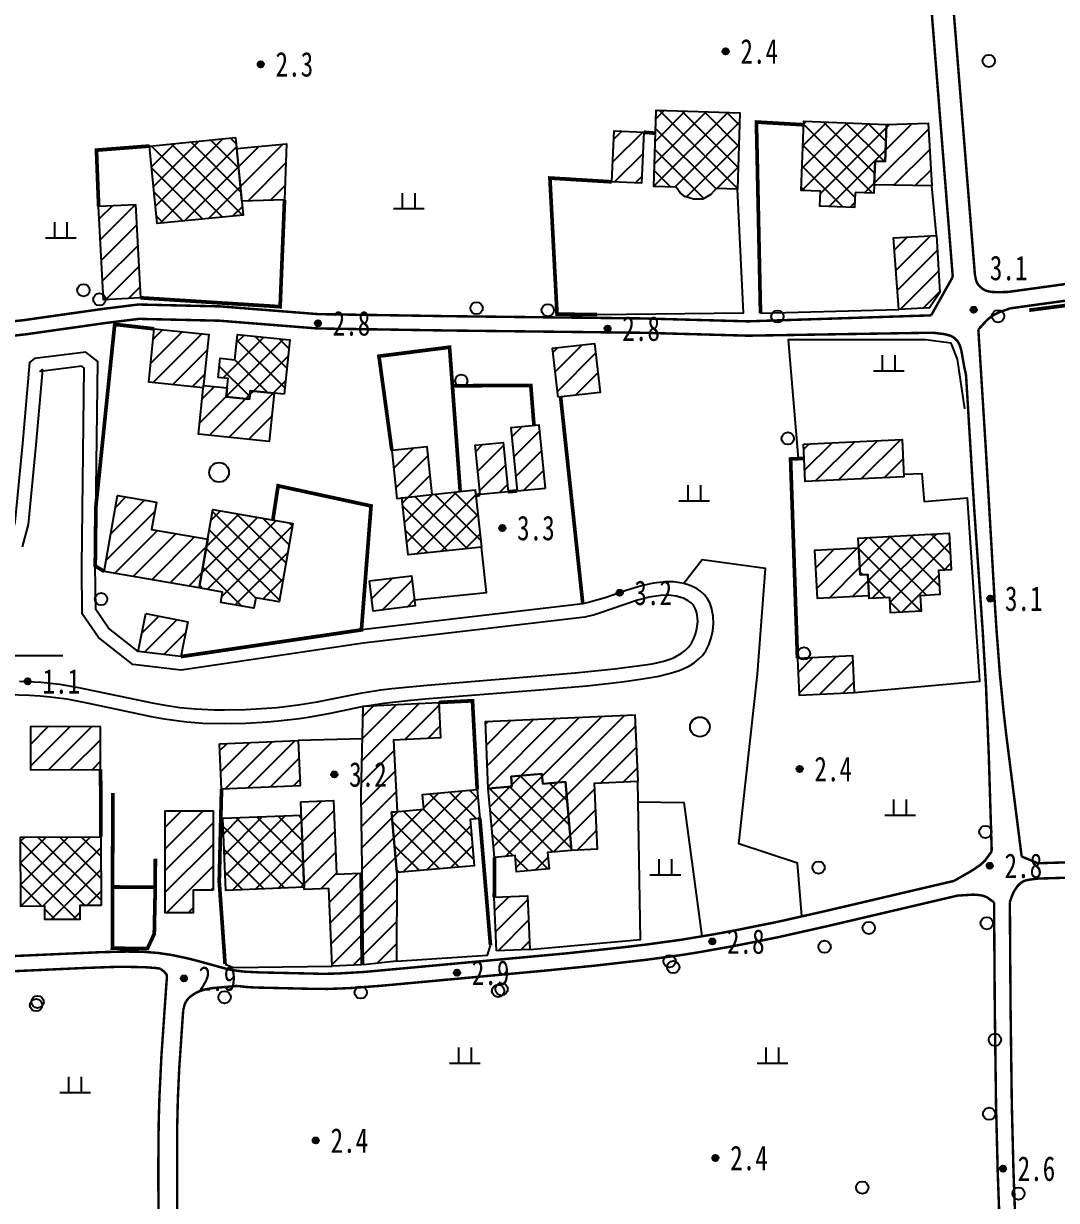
# Model space of a CAD drawing. Header units: metres. Extents: x 494039 to 619385, y 3351420 to 3402703.
# Drawn here: x 590215.4 to 590383.4, y 3392643.5 to 3392834.9 of the extents above; entities that cross this region are included whole.
import ezdxf
from ezdxf.enums import TextEntityAlignment as Align

# ---------------------------------------------------------------- set-up
doc = ezdxf.new("R2010")
doc.units = ezdxf.units.M
for name, pattern in [('2430', [0]), ('2450', [0]), ('8521', [0]), ('9610', [0])]:
    doc.linetypes.add(name, pattern=pattern)
for name, color, linetype in [('210100', 130, 'Continuous'), ('220200', 130, 'Continuous'), ('261301', 141, 'Continuous'), ('310300', 8, 'Continuous'), ('310500', 8, 'Continuous'), ('380201', 8, '2430'), ('380202', 8, '2450'), ('420500', 8, 'Continuous'), ('510301', 8, 'Continuous'), ('720100', 8, 'Continuous'), ('760201', 8, '8521'), ('810100', 8, '9610'), ('810302', 8, 'Continuous'), ('810501', 8, 'Continuous')]:
    doc.layers.add(name, color=color, linetype=linetype)
pattern_1 = [(45, (0, 0), (-1.767766953, 1.767766953), []), (135, (0, 0), (-1.767766953, -1.767766953), [])]
pattern_2 = [(45, (0, 0), (-1.767766953, 1.767766953), [])]

# ---------------------------------------------------------------- blocks, each defined once
blk = doc.blocks.new('gc170')
at = {"linetype": 'Continuous'}
blk.add_circle((0, 0), 0.5, dxfattribs=at)
blk = doc.blocks.new('gu')
at = {"flags": 128}
for points in [[(3.75, 0), (-3.75, 0)], [(2.711, -0.6), (3.75, 0), (3.75, 0), (2.711, 0.6)]]:
    blk.add_lwpolyline(points, dxfattribs=at)
blk = doc.blocks.new('p_point')
for radius in [0.25, 0.2, 0.15, 0.1, 0.05]:
    blk.add_circle((0, 0), radius)
blk.add_point((0, 0))
blk = doc.blocks.new('vm')
at = {"linetype": 'Continuous'}
for p, q in [((-0.5, 0), (-0.5, 1.3)), ((0.5, 1.3), (0.5, 0)), ((1.25, 0), (-1.25, 0))]:
    blk.add_line(p, q, dxfattribs=at)
blk = doc.blocks.new('v1')
blk.add_circle((0, 0), 0.8)
blk = doc.blocks.new('1-3&1-4')
at = {"layer": '310300', "linetype": 'Continuous'}
h = blk.add_hatch(dxfattribs=at)
h.set_pattern_fill('ANSI31', color=8, scale=20, style=0)
h.set_pattern_definition(pattern_2)
h.paths.add_polyline_path([(590355.7923, 3392818.4621), (590362.5471, 3392818.6581), (590363.1663, 3392808.4355), (590353.7932, 3392808.6257), (590353.9389, 3392812.4606), (590355.5619, 3392812.3989)])
h = blk.add_hatch(dxfattribs=at)
h.set_pattern_fill('ANSI31', color=8, scale=20, style=0)
h.set_pattern_definition(pattern_2)
h.paths.add_polyline_path([(590311.1096, 3392809.1115), (590311.4756, 3392817.3968), (590316.3254, 3392817.1826), (590315.9594, 3392808.8973)])
h = blk.add_hatch(dxfattribs=at)
h.set_pattern_fill('ANSI31', color=8, scale=20, style=0)
h.set_pattern_definition(pattern_2)
h.paths.add_polyline_path([(590250.1134, 3392814.5118), (590258.2031, 3392815.3044), (590257.887, 3392806.1771), (590250.9516, 3392805.956)])
h = blk.add_hatch(dxfattribs=at)
h.set_pattern_fill('ANSI31', color=8, scale=20, style=0)
h.set_pattern_definition(pattern_2)
h.paths.add_polyline_path([(590233.6466, 3392805.4503), (590234.4622, 3392790.2527), (590228.4745, 3392789.9314), (590227.6589, 3392805.1289)])
h = blk.add_hatch(dxfattribs=at)
h.set_pattern_fill('ANSI31', color=8, scale=20, style=0)
h.set_pattern_definition(pattern_2)
h.paths.add_polyline_path([(590363.9007, 3392800.4096), (590364.4643, 3392791.1256), (590362.7553, 3392788.6154), (590357.7774, 3392788.3789), (590356.9, 3392800.0245)])
h = blk.add_hatch(dxfattribs=at)
h.set_pattern_fill('ANSI31', color=8, scale=20, style=0)
h.set_pattern_definition(pattern_2)
h.paths.add_polyline_path([(590244.6761, 3392775.6369), (590235.799, 3392776.5521), (590236.6917, 3392785.211), (590245.5688, 3392784.2958)])
h = blk.add_hatch(dxfattribs=at)
h.set_pattern_fill('ANSI31', color=8, scale=20, style=0)
h.set_pattern_definition(pattern_2)
h.paths.add_polyline_path([(590302.3654, 3392774.1064), (590301.4676, 3392782.0444), (590308.3002, 3392782.8172), (590309.1979, 3392774.8791)])
h = blk.add_hatch(dxfattribs=at)
h.set_pattern_fill('ANSI31', color=8, scale=20, style=0)
h.set_pattern_definition(pattern_2)
h.paths.add_polyline_path([(590252.1748, 3392773.7479), (590252.321, 3392775.1481), (590256.2127, 3392774.7419), (590255.3901, 3392766.861), (590243.8855, 3392768.0619), (590244.7143, 3392776.0027), (590248.5556, 3392775.6017), (590248.4032, 3392774.1415)])
h = blk.add_hatch(dxfattribs=at)
h.set_pattern_fill('ANSI31', color=8, scale=20, style=0)
h.set_pattern_definition(pattern_2)
h.paths.add_polyline_path([(590300.3481, 3392759.3229), (590299.3175, 3392769.5582), (590294.7107, 3392769.0943), (590295.7413, 3392758.859)])
h = blk.add_hatch(dxfattribs=at)
h.set_pattern_fill('ANSI31', color=8, scale=20, style=0)
h.set_pattern_definition(pattern_2)
h.paths.add_polyline_path([(590342.266, 3392766.4635), (590358.327, 3392767.2394), (590358.6208, 3392761.1592), (590342.5598, 3392760.3833)])
h = blk.add_hatch(dxfattribs=at)
h.set_pattern_fill('ANSI31', color=8, scale=20, style=0)
h.set_pattern_definition(pattern_2)
h.paths.add_polyline_path([(590281.9095, 3392758.265), (590281.0986, 3392766.0134), (590275.35, 3392765.4118), (590276.163, 3392757.6434)])
h = blk.add_hatch(dxfattribs=at)
h.set_pattern_fill('ANSI31', color=8, scale=20, style=0)
h.set_pattern_definition(pattern_2)
h.paths.add_polyline_path([(590289.6842, 3392758.2492), (590288.8749, 3392766.2866), (590293.4261, 3392766.7448), (590294.2353, 3392758.7074)])
h = blk.add_hatch(dxfattribs=at)
h.set_pattern_fill('ANSI31', color=8, scale=20, style=0)
h.set_pattern_definition(pattern_2)
h.paths.add_polyline_path([(590228.5599, 3392745.7651), (590230.7139, 3392758.1286), (590237.0531, 3392757.0242), (590236.2798, 3392752.5855), (590245.4117, 3392750.9945), (590244.031, 3392743.0697)])
h = blk.add_hatch(dxfattribs=at)
h.set_pattern_fill('ANSI31', color=8, scale=20, style=0)
h.set_pattern_definition(pattern_2)
h.paths.add_polyline_path([(590352.9371, 3392741.786), (590344.5585, 3392741.334), (590344.1345, 3392749.1918), (590351.2523, 3392749.5759), (590351.4883, 3392745.2017), (590352.7491, 3392745.2697)])
h = blk.add_hatch(dxfattribs=at)
h.set_pattern_fill('ANSI31', color=8, scale=20, style=0)
h.set_pattern_definition(pattern_2)
h.paths.add_polyline_path([(590271.6877, 3392744.2128), (590278.5377, 3392745.0644), (590279.15, 3392740.1388), (590272.3, 3392739.2873)])
h = blk.add_hatch(dxfattribs=at)
h.set_pattern_fill('ANSI31', color=8, scale=20, style=0)
h.set_pattern_definition(pattern_2)
h.paths.add_polyline_path([(590235.3247, 3392738.9202), (590242.1555, 3392737.5604), (590241.0312, 3392731.9126), (590234.0976, 3392732.7561)])
h = blk.add_hatch(dxfattribs=at)
h.set_pattern_fill('ANSI31', color=8, scale=20, style=0)
h.set_pattern_definition(pattern_2)
h.paths.add_polyline_path([(590341.3071, 3392731.6285), (590341.5728, 3392725.665), (590350.5813, 3392726.0663), (590350.3156, 3392732.0298)])
h = blk.add_hatch(dxfattribs=at)
h.set_pattern_fill('ANSI31', color=8, scale=20, style=0)
h.set_pattern_definition(pattern_2)
h.paths.add_polyline_path([(590276.1694, 3392696.7779), (590276.0743, 3392682.3605), (590270.7488, 3392681.7747), (590270.3319, 3392709.4311), (590270.6748, 3392723.8277), (590282.9651, 3392724.4548), (590283.2584, 3392718.7047), (590275.6286, 3392718.3155), (590276.2216, 3392706.6925), (590275.2825, 3392706.6078)])
h = blk.add_hatch(dxfattribs=at)
h.set_pattern_fill('ANSI31', color=8, scale=20, style=0)
h.set_pattern_definition(pattern_2)
h.paths.add_polyline_path([(590291.0288, 3392710.4614), (590290.5482, 3392721.3686), (590314.8561, 3392722.4396), (590315.3341, 3392711.5919), (590308.2519, 3392711.2798), (590308.723, 3392700.5885), (590304.5628, 3392700.4052), (590303.5583, 3392711.5389), (590299.8865, 3392711.2076), (590299.7393, 3392712.8396), (590294.7319, 3392712.3878), (590294.8744, 3392710.8084)])
h = blk.add_hatch(dxfattribs=at)
h.set_pattern_fill('ANSI31', color=8, scale=20, style=0)
h.set_pattern_definition(pattern_2)
h.paths.add_polyline_path([(590227.9441, 3392720.5583), (590216.561, 3392720.5037), (590216.5947, 3392713.4989), (590227.9777, 3392713.5536)])
h = blk.add_hatch(dxfattribs=at)
h.set_pattern_fill('ANSI31', color=8, scale=20, style=0)
h.set_pattern_definition(pattern_2)
h.paths.add_polyline_path([(590247.3398, 3392717.7377), (590260.1054, 3392718.262), (590260.4077, 3392710.9041), (590247.642, 3392710.3798)])
h = blk.add_hatch(dxfattribs=at)
h.set_pattern_fill('ANSI31', color=8, scale=20, style=0)
h.set_pattern_definition(pattern_2)
h.paths.add_polyline_path([(590260.5149, 3392708.2944), (590265.8389, 3392708.513), (590266.3312, 3392696.5275), (590270.1731, 3392696.6853), (590270.372, 3392681.7768), (590265.616, 3392681.5815), (590265.0977, 3392694.2004), (590261.1005, 3392694.0363)])
h = blk.add_hatch(dxfattribs=at)
h.set_pattern_fill('ANSI31', color=8, scale=20, style=0)
h.set_pattern_definition(pattern_2)
h.paths.add_polyline_path([(590246.2673, 3392693.9199), (590243.0493, 3392693.9198), (590243.0494, 3392690.2525), (590238.4875, 3392690.2523), (590238.487, 3392706.8086), (590246.2668, 3392706.8089)])
h = blk.add_hatch(dxfattribs=at)
h.set_pattern_fill('ANSI31', color=8, scale=20, style=0)
h.set_pattern_definition(pattern_2)
h.paths.add_polyline_path([(590292.3743, 3392684.0785), (590292.0084, 3392692.7668), (590297.4095, 3392692.9943), (590297.7755, 3392684.3061)])
at = {"layer": '310500', "linetype": 'Continuous'}
h = blk.add_hatch(dxfattribs=at)
h.set_pattern_fill('ANSI37', color=8, scale=20, style=0)
h.set_pattern_definition(pattern_1)
h.paths.add_polyline_path([(590331.5426, 3392807.9404), (590328.0797, 3392808.0522), (590327.1943, 3392807.0578), (590325.9316, 3392806.2892), (590324.4134, 3392806.2707), (590322.9982, 3392806.7363), (590322.2422, 3392807.2987), (590321.5917, 3392808.2616), (590317.9421, 3392808.3794), (590318.3426, 3392820.7868), (590331.9431, 3392820.3478)])
h = blk.add_hatch(dxfattribs=at)
h.set_pattern_fill('ANSI37', color=8, scale=20, style=0)
h.set_pattern_definition(pattern_1)
h.paths.add_polyline_path([(590350.6664, 3392807.3666), (590350.5749, 3392804.9564), (590344.9454, 3392805.1703), (590345.037, 3392807.5805), (590341.9011, 3392807.6996), (590342.3295, 3392818.9737), (590355.7923, 3392818.4621), (590355.5619, 3392812.3989), (590353.9389, 3392812.4606), (590353.7409, 3392807.2498)])
h = blk.add_hatch(dxfattribs=at)
h.set_pattern_fill('ANSI37', color=8, scale=20, style=0)
h.set_pattern_definition(pattern_1)
h.paths.add_polyline_path([(590249.9379, 3392816.3037), (590251.1732, 3392803.6946), (590237.1831, 3392802.3241), (590235.9478, 3392814.9332)])
h = blk.add_hatch(dxfattribs=at)
h.set_pattern_fill('ANSI37', color=8, scale=20, style=0)
h.set_pattern_definition(pattern_1)
h.paths.add_polyline_path([(590257.8123, 3392774.575), (590252.321, 3392775.1481), (590252.1748, 3392773.7479), (590248.4032, 3392774.1415), (590248.7167, 3392777.1446), (590247.08, 3392777.3155), (590247.4065, 3392780.4439), (590249.8055, 3392780.1935), (590250.2326, 3392784.2852), (590258.7332, 3392783.3979)])
h = blk.add_hatch(dxfattribs=at)
h.set_pattern_fill('ANSI37', color=8, scale=20, style=0)
h.set_pattern_definition(pattern_1)
h.paths.add_polyline_path([(590289.9133, 3392749.7323), (590277.9978, 3392748.4364), (590276.9871, 3392757.7297), (590288.9026, 3392759.0255)])
h = blk.add_hatch(dxfattribs=at)
h.set_pattern_fill('ANSI37', color=8, scale=20, style=0)
h.set_pattern_definition(pattern_1)
h.paths.add_polyline_path([(590253.2173, 3392741.4692), (590252.9248, 3392739.7901), (590247.5144, 3392740.7327), (590247.8069, 3392742.4118), (590244.031, 3392743.0697), (590246.2507, 3392755.8099), (590259.2638, 3392753.5427), (590257.0441, 3392740.8025)])
h = blk.add_hatch(dxfattribs=at)
h.set_pattern_fill('ANSI37', color=8, scale=20, style=0)
h.set_pattern_definition(pattern_1)
h.paths.add_polyline_path([(590361.269, 3392741.8141), (590361.4055, 3392739.2851), (590356.4576, 3392739.0181), (590356.3212, 3392741.5472), (590352.9597, 3392741.3658), (590352.7491, 3392745.2697), (590351.4883, 3392745.2017), (590351.1671, 3392751.1554), (590366.0034, 3392751.9558), (590366.3246, 3392746.0029), (590364.2502, 3392745.891), (590364.4608, 3392741.9863)])
h = blk.add_hatch(dxfattribs=at)
h.set_pattern_fill('ANSI37', color=8, scale=20, style=0)
h.set_pattern_definition(pattern_1)
h.paths.add_polyline_path([(590294.8744, 3392710.8084), (590294.7319, 3392712.3878), (590299.7393, 3392712.8396), (590299.8865, 3392711.2076), (590303.5583, 3392711.5389), (590304.5628, 3392700.4052), (590300.6773, 3392700.0546), (590300.9191, 3392697.3746), (590295.6314, 3392696.8975), (590295.3917, 3392699.5542), (590292.0402, 3392699.2518), (590291.0288, 3392710.4614)])
h = blk.add_hatch(dxfattribs=at)
h.set_pattern_fill('ANSI37', color=8, scale=20, style=0)
h.set_pattern_definition(pattern_1)
h.paths.add_polyline_path([(590276.1694, 3392696.7779), (590275.2825, 3392706.6078), (590280.5551, 3392707.0835), (590280.3374, 3392709.4968), (590289.2269, 3392710.2988), (590289.6535, 3392705.5713), (590288.0634, 3392705.4278), (590288.7415, 3392697.9123)])
h = blk.add_hatch(dxfattribs=at)
h.set_pattern_fill('ANSI37', color=8, scale=20, style=0)
h.set_pattern_definition(pattern_1)
h.paths.add_polyline_path([(590260.6031, 3392706.1472), (590261.0859, 3392694.3918), (590248.3203, 3392693.8675), (590247.8374, 3392705.6229)])
h = blk.add_hatch(dxfattribs=at)
h.set_pattern_fill('ANSI37', color=8, scale=20, style=0)
h.set_pattern_definition(pattern_1)
h.paths.add_polyline_path([(590228.0838, 3392691.4521), (590224.613, 3392691.4355), (590224.6239, 3392689.1785), (590218.9289, 3392689.1512), (590218.9186, 3392691.302), (590215.0111, 3392691.2832), (590214.957, 3392702.5597), (590228.0302, 3392702.6225)])
at = {"layer": '210100', "color": 141, "linetype": 'Continuous', "flags": 128}
blk.add_lwpolyline([(590214.7763, 3392727.9282), (590218.331, 3392727.7555), (590221.2954, 3392727.4258), (590224.4064, 3392726.9095), (590236.3755, 3392724.3889), (590238.1561, 3392724.0631), (590240.8369, 3392723.6582), (590243.434, 3392723.3982), (590246.422, 3392723.255), (590248.1342, 3392723.234), (590251.5631, 3392723.3036), (590254.9902, 3392723.5056), (590256.7001, 3392723.6542), (590260.106, 3392724.0519), (590263.2085, 3392724.552), (590270.5224, 3392726.0368), (590273.5412, 3392726.4996), (590275.3609, 3392726.7248), (590281.1037, 3392727.2904), (590305.1482, 3392729.2941), (590311.5491, 3392729.9466), (590316.9101, 3392730.6288), (590317.9501, 3392730.8077), (590319.5672, 3392731.1813), (590320.7153, 3392731.56), (590321.2607, 3392731.7895), (590322.4385, 3392732.4508), (590323.0403, 3392732.9209), (590323.5806, 3392733.4686), (590324.0512, 3392734.1032), (590324.4086, 3392734.7559), (590324.7171, 3392735.5355), (590324.9634, 3392736.5035), (590325.0787, 3392737.6329), (590325.0634, 3392738.1875), (590324.9414, 3392738.9837), (590324.8329, 3392739.3581), (590324.691, 3392739.7121), (590324.3761, 3392740.247), (590324.0241, 3392740.6392), (590323.5451, 3392740.9962), (590322.8682, 3392741.3352), (590322.1868, 3392741.5731), (590321.5681, 3392741.7278), (590320.3244, 3392741.8861), (590319.0737, 3392741.8717), (590317.1873, 3392741.5945), (590315.2918, 3392741.095), (590313.0736, 3392740.3467), (590309.2685, 3392739.0018), (590308.3192, 3392738.7138), (590306.7408, 3392738.3272), (590270.6862, 3392734.0729), (590241.0598, 3392729.6929), (590233.2216, 3392730.6464), (590227.6335, 3392735.0383), (590225.0065, 3392738.8796), (590224.9094, 3392746.6425), (590225.3149, 3392778.8356), (590224.9394, 3392779.1372), (590218.1304, 3392778.2865), (590218.5183, 3392778.6059), (590217.4498, 3392766.333), (590216.1808, 3392753.3965), (590215.2443, 3392749.7377)], dxfattribs=at)
at = {"layer": '220200', "color": 141, "linetype": 'Continuous', "const_width": 0.6, "flags": 128}
blk.add_lwpolyline([(590379.0065, 3392788.2395), (590504.039, 3392804.4121), (590539.91, 3392812.3527)], dxfattribs=at)
at = {"layer": '310300', "color": 8, "linetype": 'Continuous', "flags": 128}
for points in [[(590355.7923, 3392818.4621), (590362.5471, 3392818.6581), (590363.1663, 3392808.4355), (590353.7932, 3392808.6257), (590353.9389, 3392812.4606), (590355.5619, 3392812.3989)], [(590311.1096, 3392809.1115), (590311.4756, 3392817.3968), (590316.3254, 3392817.1826), (590315.9594, 3392808.8973)], [(590250.1134, 3392814.5118), (590258.2031, 3392815.3044), (590257.887, 3392806.1771), (590250.9516, 3392805.956)], [(590302.3654, 3392774.1064), (590301.4676, 3392782.0444), (590308.3002, 3392782.8172), (590309.1979, 3392774.8791)], [(590342.266, 3392766.4635), (590358.327, 3392767.2394), (590358.6208, 3392761.1592), (590342.5598, 3392760.3833)], [(590228.5599, 3392745.7651), (590230.7139, 3392758.1286), (590237.0531, 3392757.0242), (590236.2798, 3392752.5855), (590245.4117, 3392750.9945), (590244.031, 3392743.0697)], [(590352.9371, 3392741.786), (590344.5585, 3392741.334), (590344.1345, 3392749.1918), (590351.2523, 3392749.5759), (590351.4883, 3392745.2017), (590352.7491, 3392745.2697)], [(590235.3247, 3392738.9202), (590242.1555, 3392737.5604), (590241.0312, 3392731.9126), (590234.0976, 3392732.7561)], [(590341.3071, 3392731.6285), (590341.5728, 3392725.665), (590350.5813, 3392726.0663), (590350.3156, 3392732.0298)], [(590276.1694, 3392696.7779), (590276.0743, 3392682.3605), (590270.7488, 3392681.7747), (590270.3319, 3392709.4311), (590270.6748, 3392723.8277), (590282.9651, 3392724.4548), (590283.2584, 3392718.7047), (590275.6286, 3392718.3155), (590276.2216, 3392706.6925), (590275.2825, 3392706.6078)], [(590291.0288, 3392710.4614), (590290.5482, 3392721.3686), (590314.8561, 3392722.4396), (590315.3341, 3392711.5919), (590308.2519, 3392711.2798), (590308.723, 3392700.5885), (590304.5628, 3392700.4052), (590303.5583, 3392711.5389), (590299.8865, 3392711.2076), (590299.7393, 3392712.8396), (590294.7319, 3392712.3878), (590294.8744, 3392710.8084)], [(590247.3398, 3392717.7377), (590260.1054, 3392718.262), (590260.4077, 3392710.9041), (590247.642, 3392710.3798)], [(590260.5149, 3392708.2944), (590265.8389, 3392708.513), (590266.3312, 3392696.5275), (590270.1731, 3392696.6853), (590270.372, 3392681.7768), (590265.616, 3392681.5815), (590265.0977, 3392694.2004), (590261.1005, 3392694.0363)], [(590246.2673, 3392693.9199), (590243.0493, 3392693.9198), (590243.0494, 3392690.2525), (590238.4875, 3392690.2523), (590238.487, 3392706.8086), (590246.2668, 3392706.8089)], [(590292.3743, 3392684.0785), (590292.0084, 3392692.7668), (590297.4095, 3392692.9943), (590297.7755, 3392684.3061)]]:
    blk.add_lwpolyline(points, close=True, dxfattribs=at)
for points, elevation in [([(590233.6466, 3392805.4503), (590234.4622, 3392790.2527), (590228.4745, 3392789.9314), (590227.6589, 3392805.1289)], 6.3247), ([(590363.9007, 3392800.4096), (590364.4643, 3392791.1256), (590362.7553, 3392788.6154), (590357.7774, 3392788.3789), (590356.9, 3392800.0245)], 6.7832), ([(590244.6761, 3392775.6369), (590235.799, 3392776.5521), (590236.6917, 3392785.211), (590245.5688, 3392784.2958)], 6.9034), ([(590252.1748, 3392773.7479), (590252.321, 3392775.1481), (590256.2127, 3392774.7419), (590255.3901, 3392766.861), (590243.8855, 3392768.0619), (590244.7143, 3392776.0027), (590248.5556, 3392775.6017), (590248.4032, 3392774.1415)], 6.9034), ([(590300.3481, 3392759.3229), (590299.3175, 3392769.5582), (590294.7107, 3392769.0943), (590295.7413, 3392758.859)], 6.3715), ([(590281.9095, 3392758.265), (590281.0986, 3392766.0134), (590275.35, 3392765.4118), (590276.163, 3392757.6434)], 6.3715), ([(590289.6842, 3392758.2492), (590288.8749, 3392766.2866), (590293.4261, 3392766.7448), (590294.2353, 3392758.7074)], 6.3715), ([(590271.6877, 3392744.2128), (590278.5377, 3392745.0644), (590279.15, 3392740.1388), (590272.3, 3392739.2873)], 6.761), ([(590227.9441, 3392720.5583), (590216.561, 3392720.5037), (590216.5947, 3392713.4989), (590227.9777, 3392713.5536)], 6.3321)]:
    blk.add_lwpolyline(points, close=True, dxfattribs=dict(at, elevation=elevation))
at = {"layer": '310500', "color": 8, "linetype": 'Continuous', "flags": 128}
for points in [[(590331.5426, 3392807.9404), (590328.0797, 3392808.0522), (590327.1943, 3392807.0578), (590325.9316, 3392806.2892), (590324.4134, 3392806.2707), (590322.9982, 3392806.7363), (590322.2422, 3392807.2987), (590321.5917, 3392808.2616), (590317.9421, 3392808.3794), (590318.3426, 3392820.7868), (590331.9431, 3392820.3478)], [(590249.9379, 3392816.3037), (590251.1732, 3392803.6946), (590237.1831, 3392802.3241), (590235.9478, 3392814.9332)], [(590257.8123, 3392774.575), (590252.321, 3392775.1481), (590252.1748, 3392773.7479), (590248.4032, 3392774.1415), (590248.7167, 3392777.1446), (590247.08, 3392777.3155), (590247.4065, 3392780.4439), (590249.8055, 3392780.1935), (590250.2326, 3392784.2852), (590258.7332, 3392783.3979)], [(590276.1694, 3392696.7779), (590275.2825, 3392706.6078), (590280.5551, 3392707.0835), (590280.3374, 3392709.4968), (590289.2269, 3392710.2988), (590289.6535, 3392705.5713), (590288.0634, 3392705.4278), (590288.7415, 3392697.9123)]]:
    blk.add_lwpolyline(points, close=True, dxfattribs=at)
for points, elevation in [([(590350.6664, 3392807.3666), (590350.5749, 3392804.9564), (590344.9454, 3392805.1703), (590345.037, 3392807.5805), (590341.9011, 3392807.6996), (590342.3295, 3392818.9737), (590355.7923, 3392818.4621), (590355.5619, 3392812.3989), (590353.9389, 3392812.4606), (590353.7409, 3392807.2498)], 15.1913), ([(590289.9133, 3392749.7323), (590277.9978, 3392748.4364), (590276.9871, 3392757.7297), (590288.9026, 3392759.0255)], 10.989), ([(590253.2173, 3392741.4692), (590252.9248, 3392739.7901), (590247.5144, 3392740.7327), (590247.8069, 3392742.4118), (590244.031, 3392743.0697), (590246.2507, 3392755.8099), (590259.2638, 3392753.5427), (590257.0441, 3392740.8025)], 14.301), ([(590361.269, 3392741.8141), (590361.4055, 3392739.2851), (590356.4576, 3392739.0181), (590356.3212, 3392741.5472), (590352.9597, 3392741.3658), (590352.7491, 3392745.2697), (590351.4883, 3392745.2017), (590351.1671, 3392751.1554), (590366.0034, 3392751.9558), (590366.3246, 3392746.0029), (590364.2502, 3392745.891), (590364.4608, 3392741.9863)], 12.2087), ([(590294.8744, 3392710.8084), (590294.7319, 3392712.3878), (590299.7393, 3392712.8396), (590299.8865, 3392711.2076), (590303.5583, 3392711.5389), (590304.5628, 3392700.4052), (590300.6773, 3392700.0546), (590300.9191, 3392697.3746), (590295.6314, 3392696.8975), (590295.3917, 3392699.5542), (590292.0402, 3392699.2518), (590291.0288, 3392710.4614)], 14.4345), ([(590260.6031, 3392706.1472), (590261.0859, 3392694.3918), (590248.3203, 3392693.8675), (590247.8374, 3392705.6229)], 14.1318), ([(590228.0838, 3392691.4521), (590224.613, 3392691.4355), (590224.6239, 3392689.1785), (590218.9289, 3392689.1512), (590218.9186, 3392691.302), (590215.0111, 3392691.2832), (590214.957, 3392702.5597), (590228.0302, 3392702.6225)], 10.4815)]:
    blk.add_lwpolyline(points, close=True, dxfattribs=dict(at, elevation=elevation))
at = {"layer": '380201', "color": 8, "linetype": '2430', "const_width": 0.6, "flags": 128}
for points in [[(590342.3073, 3392818.3903), (590334.6331, 3392818.8322), (590335.2955, 3392787.7482)], [(590311.1096, 3392809.1115), (590301.0484, 3392809.7251), (590302.2093, 3392787.5791), (590308.7274, 3392787.5465)], [(590234.4622, 3392790.2527), (590257.1765, 3392788.8093), (590257.887, 3392806.1771)], [(590236.6917, 3392785.211), (590230.2707, 3392785.93), (590227.2101, 3392756.2981), (590227.1096, 3392746.6448), (590228.5599, 3392745.7651)], [(590286.4622, 3392758.7601), (590284.727, 3392782.22), (590273.2498, 3392780.757), (590275.35, 3392765.4118)], [(590298.4599, 3392769.4718), (590297.9402, 3392775.9905), (590285.1903, 3392775.9558)], [(590302.7874, 3392774.1541), (590306.3958, 3392740.5017)], [(590342.3781, 3392764.1443), (590340.1877, 3392764.0385), (590341.3071, 3392731.6285)], [(590241.0312, 3392731.9126), (590270.3963, 3392736.254), (590271.9585, 3392756.4071), (590256.8445, 3392759.6807), (590255.9929, 3392754.1125)], [(590294.2353, 3392758.7074), (590295.7413, 3392758.859)], [(590289.2269, 3392710.2988), (590288.4576, 3392724.7288), (590282.9651, 3392724.4548)], [(590229.9701, 3392709.7192), (590229.9202, 3392694.4472), (590236.8662, 3392694.4245), (590236.8813, 3392699.0461)], [(590247.642, 3392710.3798), (590247.2716, 3392695.3543), (590248.2195, 3392681.908)], [(590291.3832, 3392684.9593), (590289.6535, 3392705.5713)], [(590292.0402, 3392699.2518), (590292.0084, 3392692.7668)], [(590229.9202, 3392694.4472), (590229.8875, 3392684.4762), (590235.604, 3392684.4575), (590236.7065, 3392686.8249), (590236.8662, 3392694.4245)]]:
    blk.add_lwpolyline(points, dxfattribs=at)
for points, elevation in [([(590318.2208, 3392817.0142), (590316.3254, 3392817.1826)], 6.6526), ([(590235.9478, 3392814.9332), (590227.3046, 3392814.261), (590227.6589, 3392805.1289)], 5.5909), ([(590289.0014, 3392758.1171), (590289.6842, 3392758.2492)], 5.8729), ([(590228.0302, 3392702.6225), (590227.9777, 3392713.5536)], 5.979)]:
    blk.add_lwpolyline(points, dxfattribs=dict(at, elevation=elevation))
at = {"layer": '380202', "color": 8, "linetype": '2450', "flags": 128}
for points, elevation in [([(590308.7274, 3392787.5465), (590332.5529, 3392787.7971), (590331.5426, 3392807.9404)], 5.6622), ([(590279.0229, 3392741.1614), (590290.7463, 3392742.3116), (590289.9133, 3392749.7323)], 5.3988), ([(590276.0743, 3392682.3605), (590290.8733, 3392683.3631), (590291.3832, 3392684.9593)], 5.8277)]:
    blk.add_lwpolyline(points, dxfattribs=dict(at, elevation=elevation))
for points in [[(590363.9007, 3392800.4096), (590363.1663, 3392808.4355)], [(590335.2955, 3392787.7482), (590357.7774, 3392788.3789)], [(590368.5005, 3392772.1756), (590367.325, 3392780.2877), (590366.2997, 3392782.8859), (590362.1444, 3392783.4411), (590339.7871, 3392783.4262), (590341.3959, 3392764.0969)], [(590350.5813, 3392726.0663), (590370.9431, 3392727.9277), (590368.9361, 3392757.6722), (590361.9584, 3392757.1027), (590361.5944, 3392761.6368), (590358.6022, 3392761.5437)], [(590270.5486, 3392718.5276), (590260.1054, 3392718.262)], [(590297.7755, 3392684.3061), (590315.7721, 3392685.8836), (590315.3341, 3392711.5919)], [(590248.2195, 3392681.908), (590249.6092, 3392681.3506), (590265.616, 3392681.5815)]]:
    blk.add_lwpolyline(points, dxfattribs=at)
at = {"layer": '420500', "color": 8, "linetype": 'Continuous', "const_width": 0.4, "flags": 128}
for points in [[(590357.1107, 3392896.0276), (590358.4209, 3392886.1207), (590359.0269, 3392881.1352), (590360.0104, 3392872.3046), (590360.6713, 3392865.6685), (590361.9246, 3392851.588), (590362.825, 3392840.6295), (590366.5617, 3392793.6528)], [(590364.9627, 3392858.5396), (590370.1693, 3392793.953)], [(590375.5758, 3392791.2077), (590401.7782, 3392794.8174), (590474.5886, 3392805.0431), (590498.3386, 3392808.1911), (590502.9933, 3392808.9407), (590505.9666, 3392809.5429), (590508.7605, 3392810.2664), (590510.054, 3392810.6619), (590512.611, 3392811.5529), (590515.1184, 3392812.5712), (590516.349, 3392813.1285), (590518.2787, 3392814.0906), (590520.7765, 3392815.5331), (590522.8964, 3392816.9387), (590525.7317, 3392818.9993), (590531.6236, 3392823.4318), (590534.1082, 3392825.1205), (590535.1268, 3392825.6644), (590535.685, 3392825.8997), (590536.8061, 3392826.2477), (590538.7834, 3392826.7313)], [(590375.9423, 3392788.5461), (590402.1487, 3392792.1563), (590474.9538, 3392802.381), (590498.7668, 3392805.538), (590503.5432, 3392806.3078), (590506.6737, 3392806.9421), (590509.5997, 3392807.698), (590510.9489, 3392808.1087), (590513.6161, 3392809.0335), (590516.2313, 3392810.092), (590519.2765, 3392811.5477), (590521.2677, 3392812.6676), (590524.2274, 3392814.6188), (590532.0022, 3392820.4346), (590534.1826, 3392821.9508), (590535.0128, 3392822.484), (590536.2419, 3392823.1832), (590537.4547, 3392823.728), (590538.8791, 3392824.2735)], [(590363.05, 3392787.3995), (590366.5617, 3392793.6528)], [(590370.1693, 3392793.953), (590370.3795, 3392792.9966), (590370.6943, 3392792.3787), (590371.2905, 3392791.7956), (590371.7905, 3392791.4898), (590372.2282, 3392791.3286), (590372.995, 3392791.1994), (590373.9388, 3392791.1689), (590375.5758, 3392791.2077)], [(590190.6267, 3392785.3835), (590202.2191, 3392785.1326), (590215.5789, 3392786.6357), (590228.4541, 3392788.4648), (590234.1166, 3392789.162), (590247.4434, 3392788.8567), (590263.3484, 3392787.598), (590284.3436, 3392787.2699), (590316.0324, 3392786.9021), (590333.25, 3392786.4264), (590363.05, 3392787.3995)], [(590370.7224, 3392785.0884), (590371.9598, 3392786.4513), (590372.3632, 3392786.8351), (590373.0121, 3392787.342), (590373.9621, 3392787.8419), (590375.9423, 3392788.5461)], [(590169.5178, 3392778.4812), (590170.7717, 3392781.2264), (590172.541, 3392783.0099), (590175.484, 3392783.3802), (590202.3247, 3392782.7994), (590215.8732, 3392784.3236), (590228.7604, 3392786.1545), (590234.2329, 3392786.8283), (590247.3247, 3392786.5284), (590263.2381, 3392785.269), (590284.3119, 3392784.9397), (590315.9867, 3392784.572), (590333.2364, 3392784.0954), (590363.3162, 3392784.577)], [(590370.7224, 3392785.0884), (590371.9366, 3392765.7144), (590373.3543, 3392741.3022), (590373.6782, 3392736.239), (590374.2387, 3392728.9341), (590374.8397, 3392722.862), (590375.2792, 3392719.0387), (590377.7692, 3392699.3976)], [(590368.7165, 3392777.7465), (590370.0426, 3392756.0412), (590371.4329, 3392736.05), (590371.9743, 3392727.0245), (590372.4161, 3392715.9761), (590372.9013, 3392700.2433)], [(590380.4068, 3392698.3105), (590415.1575, 3392699.3526), (590462.5063, 3392700.9566), (590478.0025, 3392701.4108), (590494.6301, 3392701.7642), (590515.5423, 3392701.9567)], [(590366.7643, 3392695.4376), (590369.1995, 3392696.8305), (590370.0346, 3392697.3419), (590371.0494, 3392698.0455), (590371.7896, 3392698.7176), (590372.9013, 3392700.2433)], [(590380.4834, 3392695.8158), (590415.2371, 3392696.8579), (590462.5781, 3392698.4617), (590478.0625, 3392698.9155), (590494.6728, 3392699.2686), (590515.5609, 3392699.4608)], [(590207.4854, 3392682.9362), (590228.1523, 3392683.853), (590232.1422, 3392683.9419), (590233.7722, 3392683.9332), (590235.1029, 3392683.8911), (590237.3103, 3392683.7213), (590239.6582, 3392683.3683), (590242.1531, 3392682.8347), (590243.641, 3392682.4592), (590248.543, 3392681.1085), (590249.4185, 3392680.9277), (590251.211, 3392680.6921), (590253.7248, 3392680.5601), (590264.1746, 3392680.3254), (590266.4893, 3392680.3738), (590270.7905, 3392680.6249), (590303.7939, 3392683.6582), (590313.1485, 3392684.6611), (590316.8847, 3392685.1104), (590322.4205, 3392685.8712), (590327.7983, 3392686.7684), (590330.9531, 3392687.3489), (590338.1805, 3392688.8019), (590345.5515, 3392690.4639), (590366.7643, 3392695.4376)], [(590250.1825, 3392678.3594), (590251.6012, 3392678.1966), (590252.9265, 3392678.1036), (590262.5489, 3392677.8816), (590264.9022, 3392677.8676), (590268.5746, 3392678.0046), (590273.5791, 3392678.3834), (590300.0893, 3392680.83), (590308.5712, 3392681.6785), (590316.8457, 3392682.6266), (590322.4714, 3392683.3888), (590325.3454, 3392683.8465), (590331.3946, 3392684.929), (590338.0558, 3392686.2588), (590346.0793, 3392688.0606), (590367.3252, 3392693.0417)], [(590367.3252, 3392693.0417), (590369.7561, 3392693.1987), (590370.4818, 3392693.178), (590371.3543, 3392693.0551), (590372.1039, 3392692.7913), (590373.2799, 3392691.939)], [(590373.2799, 3392691.939), (590373.3955, 3392674.9961), (590373.6003, 3392658.9456), (590373.8698, 3392648.2463), (590374.3879, 3392633.9293), (590374.4962, 3392629.9022), (590374.5517, 3392624.252), (590374.4376, 3392617.6941), (590374.3115, 3392614.0511), (590373.0559, 3392588.5521)], [(590375.8458, 3392691.9747), (590375.9614, 3392675.0392), (590376.1662, 3392658.9958), (590376.4355, 3392648.3012), (590376.955, 3392633.9422), (590377.0638, 3392629.9025), (590377.1194, 3392624.2349), (590377.005, 3392617.6608), (590376.8786, 3392614.0088), (590375.6199, 3392588.4467)], [(590209.5232, 3392680.5547), (590225.1041, 3392681.2689), (590230.082, 3392681.4456), (590231.9233, 3392681.4665), (590235.1804, 3392681.4009), (590237.0154, 3392681.2672), (590237.6457, 3392681.1682)], [(590238.7017, 3392679.0699), (590237.8671, 3392666.9531), (590237.5439, 3392660.3041), (590237.4199, 3392655.9593), (590237.3592, 3392648.2364), (590237.3883, 3392642.8878), (590237.7341, 3392614.6778)], [(590241.4069, 3392674.393), (590240.7612, 3392664.9183), (590240.5379, 3392659.9307), (590240.4457, 3392655.8814), (590240.4128, 3392646.4099), (590240.4634, 3392638.7131), (590240.738, 3392614.7146)]]:
    blk.add_lwpolyline(points, dxfattribs=at)
for points, elevation in [([(590363.3162, 3392784.577), (590365.142, 3392784.3575), (590365.9649, 3392784.1556), (590366.3027, 3392784.0267), (590366.7788, 3392783.7545), (590367.3459, 3392783.1941), (590367.6687, 3392782.6112), (590367.9331, 3392781.8162), (590368.462, 3392778.8562), (590368.7165, 3392777.7465)], 3.7009), ([(590377.7692, 3392699.3976), (590380.4068, 3392698.3105)], 3.3116), ([(590375.8458, 3392691.9747), (590376.1404, 3392692.864), (590376.4885, 3392693.6877), (590377.066, 3392694.5606), (590377.5317, 3392695.0312), (590377.9951, 3392695.3513), (590378.3791, 3392695.5076), (590379.1469, 3392695.6586), (590380.4834, 3392695.8158)], 3.3116), ([(590237.6457, 3392681.1682), (590238.3306, 3392680.6774), (590238.7167, 3392680.2013), (590238.7692, 3392679.7325), (590238.7017, 3392679.0699)], 3.3924), ([(590241.4069, 3392674.393), (590241.6424, 3392675.3398), (590241.8187, 3392675.7323), (590242.0955, 3392676.1483), (590242.5473, 3392676.6014), (590242.8592, 3392676.8423), (590243.5433, 3392677.259), (590243.9664, 3392677.4606), (590244.9117, 3392677.7784), (590246.1916, 3392678.0074), (590250.1825, 3392678.3594)], 3.3924)]:
    blk.add_lwpolyline(points, dxfattribs=dict(at, elevation=elevation))
at = {"layer": '760201', "color": 8, "linetype": '8521', "flags": 128}
blk.add_lwpolyline([(590538.8791, 3392824.2735), (590537.9593, 3392822.5073), (590537.5443, 3392821.4876), (590537.405, 3392821.0252), (590537.256, 3392820.1956), (590537.2547, 3392819.0946), (590537.4145, 3392818.2168), (590537.7547, 3392817.2295), (590539.3168, 3392813.9781), (590539.8502, 3392812.6153), (590540.0655, 3392811.9265), (590540.3844, 3392810.5411), (590540.484, 3392809.8474), (590540.5519, 3392808.4647), (590540.448, 3392807.2334), (590540.1174, 3392805.7994), (590539.6319, 3392804.3842), (590538.4385, 3392801.2544), (590538.0807, 3392799.9887), (590537.8732, 3392798.5784), (590537.8619, 3392797.3321), (590537.9219, 3392796.5475), (590538.1661, 3392794.9721), (590538.3753, 3392794.027), (590538.9811, 3392791.8385), (590541.4624, 3392784.3369), (590542.3529, 3392781.4201), (590542.7165, 3392780.0477), (590543.2372, 3392777.6822), (590543.6252, 3392775.2815), (590543.7632, 3392774.0741), (590543.9033, 3392771.8979), (590543.8921, 3392769.9694), (590543.8309, 3392769.0104), (590543.5881, 3392767.1373), (590543.1569, 3392765.0717), (590541.4134, 3392758.4678), (590541.0237, 3392756.5196), (590540.7576, 3392754.4458), (590540.5862, 3392751.6576), (590540.5556, 3392749.9052), (590540.7284, 3392741.4458), (590540.7416, 3392738.7758), (590540.5979, 3392734.3461), (590540.4337, 3392731.5841), (590539.2882, 3392716.7034), (590539.0667, 3392712.293), (590539.0067, 3392708.9403), (590539.082, 3392703.3326), (590539.2046, 3392699.8259), (590539.5664, 3392692.8126), (590540.06, 3392685.8062), (590540.6467, 3392679.5162), (590541.3463, 3392673.9835), (590544.2979, 3392655.7439), (590545.0702, 3392650.1223), (590546.0161, 3392641.7533), (590548.6115, 3392615.8415), (590549.6053, 3392607.3601), (590550.5407, 3392600.7293), (590553.2034, 3392585.1476), (590553.8563, 3392580.6175), (590554.2749, 3392576.5796), (590554.456, 3392572.8217), (590554.4422, 3392569.5542), (590554.2383, 3392566.0021), (590553.9795, 3392563.8786), (590553.8076, 3392562.9108), (590553.4258, 3392561.3263), (590552.7719, 3392559.4918), (590552.1851, 3392558.3042), (590551.407, 3392557.0443), (590550.9741, 3392556.44), (590550.0316, 3392555.2881), (590549.5259, 3392554.7429), (590548.4543, 3392553.7213), (590546.9896, 3392552.5626), (590545.8501, 3392551.7992), (590544.0641, 3392550.772), (590542.2051, 3392549.8584), (590539.9687, 3392548.9011), (590537.024, 3392547.7897), (590533.0483, 3392546.4215), (590527.0994, 3392544.4292), (590521.8688, 3392542.7662), (590518.1093, 3392541.6887), (590515.07, 3392540.9339), (590513.6188, 3392540.6224), (590510.5874, 3392540.085), (590507.5273, 3392539.6863), (590505.9916, 3392539.54), (590502.9181, 3392539.3635), (590501.3838, 3392539.3404), (590498.9384, 3392539.4107), (590496.7861, 3392539.5983), (590495.5595, 3392539.7542), (590493.1172, 3392540.152), (590489.4743, 3392540.9147), (590485.8492, 3392541.8177), (590481.0343, 3392543.1625), (590478.0326, 3392544.0565), (590470.2489, 3392546.4905), (590449.8637, 3392553.1316), (590440.9514, 3392555.9621), (590434.8134, 3392557.7819), (590426.0456, 3392560.2002), (590420.5937, 3392561.9634), (590420.0528, 3392562.0982), (590419.0939, 3392562.2493), (590418.2651, 3392562.2513), (590417.4112, 3392562.073), (590416.7033, 3392561.756), (590414.877, 3392560.6941), (590413.8705, 3392560.3161), (590412.8309, 3392560.1151), (590411.4305, 3392560.0362), (590370.752, 3392561.97), (590362.1165, 3392562.5187), (590356.6629, 3392562.978), (590345.7385, 3392564.0803), (590329.0206, 3392565.8741), (590321.3481, 3392566.6505), (590313.675, 3392567.3907), (590301.8092, 3392568.4446), (590293.5746, 3392569.0309), (590277.8113, 3392569.8261), (590272.9348, 3392570.202), (590269.158, 3392570.6296), (590266.833, 3392570.9842), (590261.0315, 3392572.0951), (590258.3894, 3392572.5257), (590256.5102, 3392572.7367), (590253.5175, 3392572.9224), (590249.6522, 3392572.9696), (590247.499, 3392572.9324), (590235.8283, 3392572.4392), (590226.1163, 3392572.1297), (590219.062, 3392571.9741), (590205.843, 3392571.7874), (590200.5569, 3392571.7692), (590193.51, 3392571.8511), (590188.8835, 3392572.0141), (590181.3945, 3392572.4348), (590173.3767, 3392573.0371), (590166.4389, 3392573.7014), (590159.6557, 3392574.5412), (590153.4244, 3392575.4657), (590147.7832, 3392576.4417), (590143.2967, 3392577.3558), (590139.9563, 3392578.1584), (590138.2969, 3392578.6112), (590135.2034, 3392579.5883), (590133.0677, 3392580.4062), (590131.3358, 3392581.1944), (590130.4913, 3392581.6323), (590129.1764, 3392582.404), (590127.814, 3392583.3578), (590126.5788, 3392584.4502), (590125.761, 3392585.3866), (590124.9545, 3392586.55), (590124.5946, 3392587.1644), (590123.9489, 3392588.4471), (590123.2994, 3392590.016), (590122.9689, 3392590.9387), (590122.17, 3392593.5341), (590121.6536, 3392595.4385), (590118.4978, 3392607.8842), (590115.0061, 3392621.221), (590114.3955, 3392623.7712), (590113.5742, 3392627.6126), (590112.9467, 3392631.3148), (590112.4451, 3392635.3072), (590111.9386, 3392640.8233), (590111.404, 3392648.8733), (590110.4933, 3392666.3941), (590109.6977, 3392683.8974), (590109.3911, 3392693.1148), (590109.3103, 3392700.4984), (590109.4177, 3392705.0168), (590109.6416, 3392708.2347), (590109.9577, 3392710.7957), (590110.1759, 3392712.0697), (590110.5966, 3392713.97), (590110.8562, 3392714.9144), (590111.3746, 3392716.4783), (590111.6972, 3392717.2924), (590112.2236, 3392718.3903), (590113.0133, 3392719.5912), (590113.6057, 3392720.2245), (590114.1966, 3392720.6943), (590114.9598, 3392721.1514), (590115.9109, 3392721.5721), (590117.1871, 3392721.9762), (590118.9294, 3392722.3592), (590120.3571, 3392722.6018), (590123.3258, 3392723.0053), (590125.5293, 3392723.2336), (590129.8941, 3392723.5529), (590132.7817, 3392723.693), (590139.2408, 3392723.8773), (590144.2456, 3392723.9469), (590167.9128, 3392724.0947), (590175.4074, 3392724.177), (590184.9572, 3392724.3771), (590190.3296, 3392724.5908), (590206.3631, 3392725.5605), (590208.7332, 3392725.6596), (590212.8727, 3392725.7377), (590216.4089, 3392725.6591), (590218.1711, 3392725.5483), (590219.7899, 3392725.3919), (590222.464, 3392725.0165), (590226.0171, 3392724.3574), (590236.2206, 3392722.1823), (590238.0025, 3392721.8558), (590240.6851, 3392721.4496), (590242.0155, 3392721.298), (590244.6205, 3392721.1046), (590248.1093, 3392721.0192), (590251.6059, 3392721.0911), (590255.1009, 3392721.2972), (590256.8447, 3392721.4485), (590260.3182, 3392721.8532), (590262.0447, 3392722.1123), (590265.0984, 3392722.6813), (590270.5273, 3392723.801), (590274.0543, 3392724.3478), (590278.451, 3392724.8393), (590281.3432, 3392725.1018), (590299.3508, 3392726.4976), (590307.0617, 3392727.1754), (590312.8213, 3392727.8231), (590315.7867, 3392728.2345), (590318.7461, 3392728.7441), (590320.6695, 3392729.2072), (590322.0446, 3392729.6549), (590322.7013, 3392729.9193), (590323.7382, 3392730.4309), (590324.5061, 3392730.9132), (590325.2093, 3392731.4699), (590325.838, 3392732.1105), (590326.3815, 3392732.8453), (590326.9007, 3392733.838), (590327.2847, 3392734.9374), (590327.5307, 3392736.1047), (590327.6339, 3392737.3023), (590327.5877, 3392738.4929), (590327.3835, 3392739.6391), (590327.0849, 3392740.5329), (590326.7567, 3392741.1917), (590326.2277, 3392741.9253), (590325.6127, 3392742.5048), (590324.9707, 3392742.9446), (590324.5565, 3392743.1706), (590323.6832, 3392743.5413), (590322.8545, 3392743.7901), (590321.8656, 3392743.9794), (590321.2065, 3392744.0477), (590319.8887, 3392744.0633), (590317.9131, 3392743.8379), (590315.9382, 3392743.3921), (590313.6349, 3392742.6974), (590310.0157, 3392741.4861), (590307.7123, 3392740.8058), (590306.3958, 3392740.5017), (590270.3963, 3392736.254), (590241.0312, 3392731.9126), (590234.0976, 3392732.7561), (590229.2587, 3392736.5592), (590227.198, 3392739.5724), (590227.1096, 3392746.6448), (590227.5292, 3392779.8786), (590225.591, 3392781.4358), (590217.2244, 3392780.3904), (590216.4067, 3392779.7169), (590215.2591, 3392766.5358), (590214.0078, 3392753.7788), (590213.1582, 3392750.4596), (590210.3526, 3392744.1045), (590208.0244, 3392741.4678), (590205.5294, 3392739.8948), (590191.6229, 3392736.3852), (590172.9714, 3392736.5938), (590164.9809, 3392736.3521), (590116.631, 3392735.735), (590114.6492, 3392736.7035), (590113.1475, 3392738.4906), (590108.5068, 3392749.3792), (590107.3375, 3392754.0679), (590103.969, 3392774.1331), (590101.6074, 3392788.6083), (590101.3644, 3392798.7716), (590102.3811, 3392812.9567), (590102.8498, 3392848.6184), (590101.9934, 3392872.6758), (590101.5744, 3392878.6508), (590098.1154, 3392892.4966), (590097.0933, 3392900.5523), (590096.6656, 3392916.6283), (590097.4013, 3392920.3764), (590098.1629, 3392925.5703), (590098.3117, 3392927.8481), (590097.8866, 3392933.19), (590099.2079, 3392939.4941), (590100.9573, 3392941.5518), (590121.2715, 3392945.9555), (590124.768, 3392947.27), (590125.5936, 3392948.0604), (590126.5754, 3392950.4367), (590129.1349, 3392950.8137)], dxfattribs=at)
at = {"layer": '810100', "color": 8, "linetype": '9610', "elevation": 2.9613, "flags": 128}
for points in [[(590342.0113, 3392689.684), (590341.336, 3392698.3342), (590331.7874, 3392701.491), (590334.8085, 3392729.0604), (590336.1186, 3392746.2353), (590325.8001, 3392747.6602), (590322.8545, 3392743.7901)], [(590315.3902, 3392708.2971), (590322.8443, 3392708.173), (590325.7732, 3392686.4557)]]:
    blk.add_lwpolyline(points, dxfattribs=at)
at = {"layer": '261301', "color": 141, "linetype": 'Continuous', "xscale": 2, "yscale": 2, "rotation": 180.0004209182994}
blk.add_blockref('gu', (590214.3164, 3392732.1075, 1), dxfattribs=at)
at = {"layer": '510301', "color": 8, "linetype": 'Continuous', "xscale": 2, "yscale": 2}
for p in [(590372.4196, 3392828.765, 3.3903), (590225.1897, 3392791.4712, 3.4549), (590227.78, 3392789.9936, 3.4549), (590289.12, 3392788.5684, 3.7227), (590300.7017, 3392788.2332, 3.7227), (590338.0512, 3392787.2161, 3.7316), (590373.9283, 3392787.2531, 3.3903), (590286.6429, 3392776.7642, 4.8801), (590339.7338, 3392767.3848, 6.7053), (590228.0657, 3392741.2613, 3.9668), (590342.363, 3392732.437, 6.361), (590371.8666, 3392703.4034, 3.5187), (590344.741, 3392697.6039, 3.3562), (590352.9087, 3392687.7849, 3.3562), (590372.0913, 3392688.5478, 3.5187), (590345.7195, 3392684.7249, 3.3117), (590320.508, 3392682.3813, 3.2894), (590321.1022, 3392681.428, 3.2894), (590293.1837, 3392677.8161, 8.3509), (590248.1437, 3392676.508, 4.478), (590270.2751, 3392677.291, 8.5958), (590292.6207, 3392677.5535, 8.3621), (590217.4831, 3392675.2342, 2.9496), (590217.7238, 3392675.7549, 2.9348), (590373.4232, 3392669.6154, 3.5187), (590372.4785, 3392657.576, 3.0913), (590351.8481, 3392645.5537, 2.9754), (590377.2545, 3392644.5997, 3.1062)]:
    blk.add_blockref('gc170', p, dxfattribs=at)
at = {"layer": '720100', "color": 8, "linetype": 'Continuous', "xscale": 2, "yscale": 2, "zscale": 2}
for p in [(590329.6266, 3392830.3267, 2.4057), (590254.0303, 3392828.2264, 2.3374), (590369.9596, 3392788.3125, 3.1298), (590263.3127, 3392786.1105, 2.7708), (590310.4219, 3392785.2496, 2.8055), (590293.3064, 3392752.8218, 3.3492), (590312.382, 3392742.2901, 3.2464), (590372.6496, 3392741.351, 3.0512), (590216.1307, 3392727.8823, 1.1), (590341.6593, 3392713.6367, 2.394), (590265.9922, 3392712.7532, 3.1696), (590372.5831, 3392697.8994, 2.8269), (590327.4466, 3392685.584, 2.8327), (590285.9444, 3392680.5118, 2.9261), (590241.5227, 3392679.5696, 2.8509), (590262.9759, 3392653.2242, 2.3524), (590327.9713, 3392650.3836, 2.4221), (590374.7108, 3392648.6516, 2.6306)]:
    blk.add_blockref('p_point', p, dxfattribs=at)
at = {"layer": '810302', "color": 8, "linetype": 'Continuous', "xscale": 2, "yscale": 2}
for p in [(590278.102, 3392804.6948, 2.9613), (590221.5114, 3392799.9517, 2.9613), (590356.1559, 3392778.3443, 2.9613), (590324.5238, 3392757.1948, 2.9613), (590358.0043, 3392706.0967, 2.9613), (590319.8214, 3392696.3633, 2.9613), (590287.2272, 3392665.7464), (590337.2272, 3392665.7464), (590223.8332, 3392660.9658)]:
    blk.add_blockref('vm', p, dxfattribs=at)
at = {"layer": '810501', "color": 8, "linetype": 'Continuous', "xscale": 2, "yscale": 2}
for p in [(590247.2572, 3392761.8705, 2.9613), (590325.4308, 3392720.4803, 2.9613)]:
    blk.add_blockref('v1', p, dxfattribs=at)
at = {"layer": '720100', "color": 8, "width": 0.75}
for s, p in [('2.4', (590332.0266, 3392830.3267, 2.4057)), ('2.3', (590256.4303, 3392828.2264, 2.3374)), ('3.1', (590372.5928, 3392795.1091, 3.1298)), ('2.8', (590265.7127, 3392786.1105, 2.7708)), ('2.8', (590312.8219, 3392785.2496, 2.8055)), ('3.3', (590295.7064, 3392752.8218, 3.3492)), ('3.2', (590314.782, 3392742.2901, 3.2464)), ('3.1', (590375.0496, 3392741.351, 3.0512)), ('1.1', (590218.5307, 3392727.8823, 1.1)), ('2.4', (590344.0593, 3392713.6367, 2.394)), ('3.2', (590268.3922, 3392712.7532, 3.1696)), ('2.8', (590374.9831, 3392697.8994, 2.8269)), ('2.8', (590329.8466, 3392685.584, 2.8327)), ('2.9', (590243.9227, 3392679.5696, 2.8509)), ('2.9', (590288.3444, 3392680.5118, 2.9261)), ('2.4', (590265.3759, 3392653.2242, 2.3524)), ('2.4', (590330.3713, 3392650.3836, 2.4221)), ('2.6', (590377.1108, 3392648.6516, 2.6306))]:
    blk.add_text(s, height=4, dxfattribs=at).set_placement(p, align=Align.MIDDLE_LEFT)

msp = doc.modelspace()

# ---------------------------------------------------------------- block references
msp.add_blockref('1-3&1-4', (0, 0))

doc.saveas('drawing.dxf')
